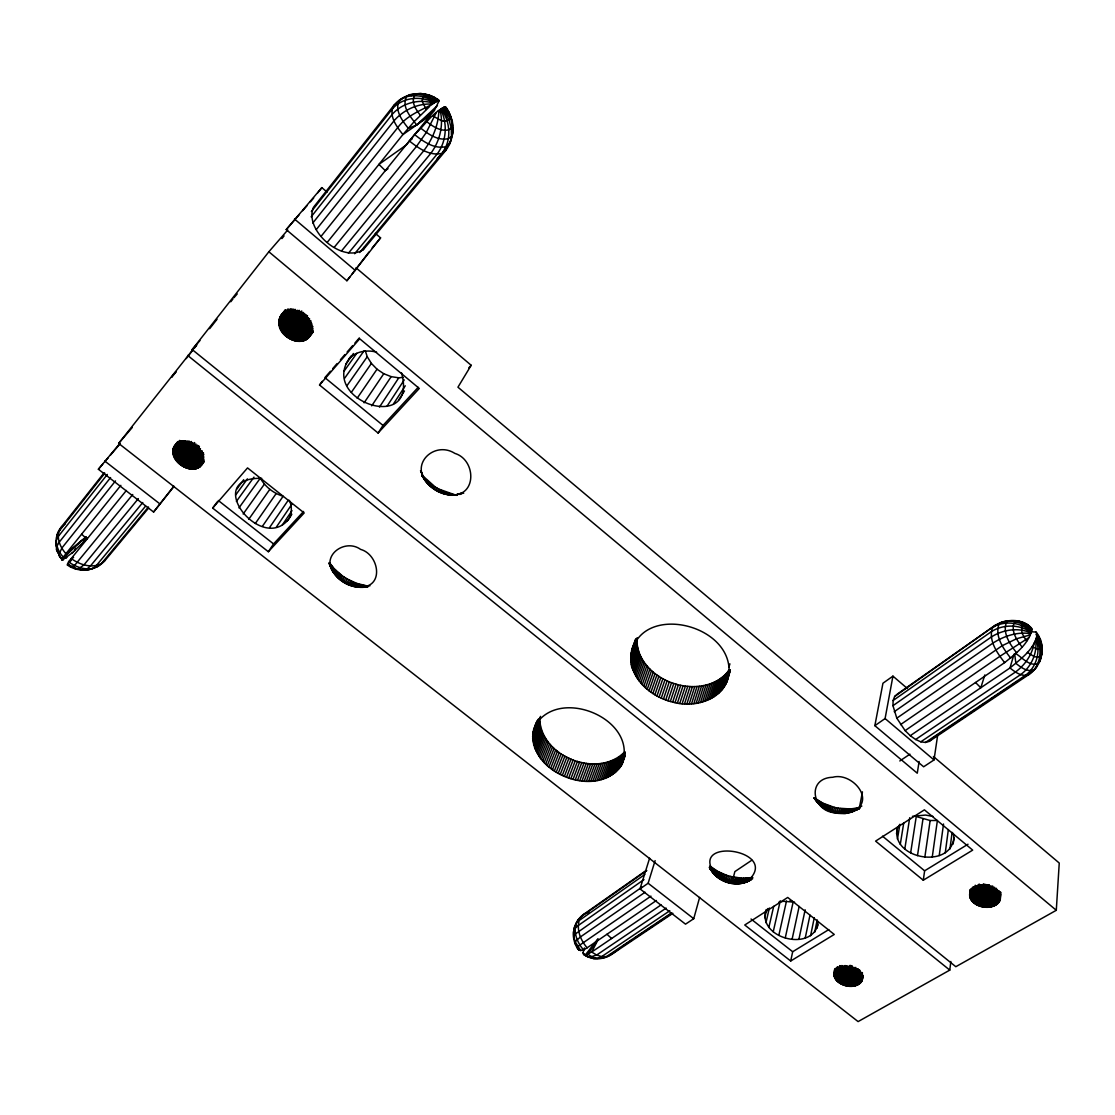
<?xml version="1.0" encoding="UTF-8"?>
<svg xmlns="http://www.w3.org/2000/svg" width="1115" height="1115" viewBox="0 0 1115 1115"><rect width="100%" height="100%" fill="white"/><g stroke="black" fill="none" stroke-linecap="round" stroke-linejoin="round"><path stroke-width="1.5" d="M630.714 658.505C635.564 601.32 731.998 622.072 729.029 672.833C726.827 698.046 696.666 708.276 675.021 702.659C662.644 700.053 650.909 693.892 642.254 684.596C638.365 680.373 635.146 675.495 633.069 670.129C627.494 659.801 634.686 649.585 637.013 639.592L630.728 656.582M834.006 974.691C836.64 960.726 861.993 965.283 862.662 978.454C858.438 993.883 827.609 984.754 834.996 968.642M656.387 900.502L587.117 947.82L583.591 950.008L579.061 950.301C569.667 939.541 572.525 921.324 584.608 913.701L645.697 870.801M892.976 705.67L893.115 700.499L894.634 696.513L897.408 694.004L995.026 625.431C1005.772 618.727 1024.016 617.947 1031.891 629.013C1029.256 643.703 1015.514 653.836 1004.643 662.617L905.115 730.604L896.795 718.172L892.976 705.67L991.374 636.958C1002.901 629.571 1018.385 627.201 1031.054 632.944M726.339 882.118L726.548 875.275L717.739 871.4L710.06 866.188C715.217 882.397 736.29 888.362 750.228 880.223M574.127 931.847L574.267 927.527L578.086 919.777L584.608 913.701L588.72 912.349M278.973 321.942C280.994 300.52 313.803 311.893 311.879 329.706C309.608 350.849 277.3 339.559 278.973 321.942L288.618 309.928M534.615 726.701C557.416 684.708 640.066 719.314 621.571 765.071C595.466 803.79 515.827 767.441 536.552 722.074M618.588 769.308L624.693 751.9C597.626 779.218 540.064 756.751 539.716 717.99M172.923 450.948C175.863 432.188 204.826 444.272 203.39 459.631C200.226 478.154 171.696 466.154 172.923 450.948L180.477 441.568M327.392 242.164L414.543 134.539C424.648 125.758 432.704 111.639 445.582 106.901C455.282 119.486 455.31 138.19 445.498 150.762L363.267 249.718C342.18 263.614 303.782 230.289 313.454 207.348L393.93 105.298C404.759 91.96 425.972 89.688 439.254 100.559L434.46 110.218L406.348 144.936L378.933 164.379L385.274 170.665L388.006 168.713M857.742 809.365L845.616 813.462L833.95 812.696L834.187 807.316L822.717 803.093L814.396 797.88M71.904 553.249L87.458 537.988L80.796 541.221L63.444 557.165L62.133 560.232L72.726 552.524M287.74 229.997L268.854 251.767L192.198 349.58L955.82 966.705L1056.295 910.286L1059.25 863.038L933.408 756.514M56.544 538.74L56.795 535.548L58.983 531.284L104.838 473.178M445.415 108.601L445.582 106.901M999.277 901.798C1005.744 886.732 978.649 879.108 970.886 890.69C964.684 905.715 991.444 913.171 999.277 901.798L1000.113 893.143M999.57 901.324L1000.671 892.181L1000.057 900.335M1000.253 899.833L1000.754 894.648M434.794 489.736L435.073 486.865L422.069 475.255C428.021 488.189 441.888 495.98 455.924 495.185M575.814 927.359L576.134 924.042M996.294 904.669L997.646 890.815M996.81 904.307L998.162 890.467M997.298 903.93L998.482 891.819M997.758 903.54L998.929 891.429M998.176 903.122L999.361 891.01M998.58 902.704L999.584 892.307M998.942 902.258L999.946 891.875M993.34 906.119L995.068 888.822M993.981 905.868L995.695 888.571M994.594 905.603L996.308 888.293M995.179 905.31L996.726 889.742M995.751 905.004L997.284 889.422M990.622 906.857L992.726 886.104M991.319 906.718L993.242 887.679M992.015 906.537L993.925 887.512M992.685 906.342L994.594 887.317M987.695 907.192L989.827 886.453M988.434 907.15L990.566 886.397M989.172 907.08L991.291 886.327M989.897 906.983L992.015 886.23M984.657 907.108L987.026 884.655M985.423 907.178L987.779 884.711M986.176 907.206L988.517 884.739M986.942 907.22L989.27 884.739M982.399 906.774L984.796 884.32M983.151 906.913L985.535 884.46M983.904 907.025L986.273 884.571M341.594 580.999L342.166 575.702L334.375 568.873L329.343 562.601C332.981 579.814 351.42 590.169 368.089 586.699M979.486 905.979L981.716 885.268M980.197 906.216L982.427 885.491M980.921 906.425L983.332 883.972M981.66 906.607L984.057 884.167M976.782 904.809L979.054 884.097M977.423 905.129L979.695 884.432M978.092 905.436L980.35 884.725M978.775 905.715L981.033 885.003M973.855 902.885L975.778 885.645M974.385 903.303L976.308 886.063M974.956 903.707L976.865 886.467M975.541 904.098L977.632 885.129M976.141 904.46L978.245 885.491M971.235 900.07L972.601 888.014M971.597 900.572L973.158 886.787M971.987 901.059L973.548 887.275M972.405 901.533L973.966 887.749M972.865 901.993L974.608 886.495M973.339 902.453L975.277 885.212M969.576 895.303L970.162 889.603M969.688 896.376L970.482 889.491M969.799 896.92L970.594 890.035M970.134 897.993L970.942 888.85M970.357 898.523L971.346 889.909M970.621 899.038L971.792 888.711M970.914 899.568L972.28 887.512M196.491 345.106L118.65 443.408L858.104 1021.591L949.785 970.106L950.83 961.465M905.115 730.604L910.272 735.677L1009.967 667.969C1020.713 659.007 1034.692 649.139 1037.173 634.365L1036.002 632.024L1030.706 631.787M817.839 924.767C810.577 952.433 756.792 937.673 766.144 909.631M897.575 827.037C888.948 858.857 951.095 870.202 953.841 837.56M949.952 848.989L952.112 832.348M945.255 852.863L948.349 829.574M939.22 855.595L943.527 824.013M932.265 857.003L937.394 820.473L930.147 820.515L916.251 816.528L910.648 852.905M923.276 880.223L972.684 850.118L924.405 809.838L875.596 841.114L923.276 880.223L924.628 870.815L968.001 844.222M924.865 857.003L930.147 820.515M58.983 531.284C56.684 539.409 60.628 547.66 65.91 553.709L63.444 557.165C55.388 549.068 53.436 535.869 61.437 526.907L104.043 472.871M727.412 882.453L728.402 875.874L726.548 875.275M907.429 688.554L892.934 676.136L882.941 683.244L874.857 725.67L923.638 766.785L934.008 759.928L937.687 735.022M56.196 541.848L56.572 549.834L62.133 560.232M917.492 855.609L922.941 819.177M817.17 928.056L817.922 923.248L817.211 919.903M919.108 761.489L917.269 773.211L457.944 387.198L471.185 365.274L355.992 267.781M904.781 849.073L909.729 817.713M900.279 844.376L903.735 822.954M897.45 839.093L899.875 824.292M859.888 983.514L861.63 973.27M860.292 983.165L862.034 972.921M860.655 982.803L862.411 972.559M861.003 982.413L862.466 973.883M861.324 982.022L862.48 975.193M861.602 981.618L862.717 976.071M862.062 980.754L863.191 975.514M856.933 985.2L859.581 969.855M857.477 984.963L859.832 971.332M858.006 984.712L860.362 971.067M858.508 984.447L860.571 972.503M858.996 984.155L861.045 972.21M859.456 983.834L861.212 973.604M853.895 986.036L856.864 968.991M854.536 985.911L857.505 968.865M855.149 985.771L858.118 968.712M855.763 985.604L858.425 970.259M856.362 985.409L859.01 970.064M850.522 986.287L853.839 967.541M851.219 986.273L854.522 967.541M851.902 986.245L855.191 967.513M852.571 986.204L855.86 967.458M853.24 986.134L856.222 969.088M847.735 986.05L851.372 965.618M848.431 986.148L852.069 965.715M849.142 986.218L852.459 967.486M849.839 986.259L853.142 967.527M844.961 985.451L848.334 966.733M845.644 985.632L849.003 966.914M846.341 985.799L849.992 965.367M847.038 985.939L850.675 965.506M841.7 984.211L845.1 965.506M842.327 984.503L845.714 965.799M842.968 984.768L846.355 966.064M843.623 985.019L846.996 966.301M844.292 985.242L847.665 966.538M839.358 982.886L842.466 965.883M839.916 983.235L843.024 966.245M840.487 983.583L843.595 966.58M841.086 983.904L844.18 966.914M836.515 980.433L839.024 966.844M874.857 725.67L885.087 718.562L892.934 676.136M836.919 980.865L839.748 965.59M837.351 981.298L840.18 966.008M837.825 981.716L840.64 966.426M838.313 982.12L841.114 966.83M838.828 982.51L841.937 965.52M834.09 975.667L835.358 968.879M834.187 976.155L835.456 969.367M834.48 977.13L835.902 968.154M834.675 977.618L836.25 969.13M834.898 978.106L836.794 967.918M835.163 978.58L837.365 966.705M835.456 979.054L837.658 967.165M835.776 979.527L837.978 967.639M836.125 979.974L838.327 968.099M896.502 833.616L897.491 828.278L899.666 824.654M834.034 975.179L834.982 970.092M859.261 808.556L862.452 791.845M672.875 913.324L610.449 955.193C602.225 960.071 591.494 960.043 583.605 954.482L583.006 952.74L584.441 947.973M291.823 514.224C266.569 560.608 198.442 476.816 261.718 478.335M1034.107 643.076C1032.211 654.756 1024.88 665.153 1015.417 672.066L915.624 739.496L910.272 735.677M814.675 932.321L817.002 920.809M810.577 935.764L814.285 917.673M805.211 938.147L809.978 915.15M835.107 812.96L836.194 807.776L834.187 807.316M63.471 559.841L59.862 557.179L58.83 554.88L61.785 548.148L115.514 480.9M798.911 939.332L805.141 909.798M790.702 961.005L834.257 934.454L787.72 897.45L744.75 925.004L790.702 961.005L792.681 951.736L828.821 929.576M792.11 939.234L799.162 906.453M952.977 844.222L954.133 838.884L953.297 833.337M785.267 937.882L793.169 901.868L790.019 900.627M778.827 935.346L786.493 901.018M773.225 931.792L780.277 900.781M768.834 927.471L773.712 906.286M765.949 922.676L769.35 908.014M401.539 372.94C418.836 435.366 315.907 399.602 351.169 355.936M764.765 917.701L766.284 911.192M733.154 878.216L734.869 871.596L751.845 860.209M452.035 131.013L452.76 128.295M342.584 581.682L343.88 576.901L342.166 575.702M1037.103 664.791L1036.393 667.383L1028.783 674.617L929.213 741.391L925.436 742.451L920.809 741.81L915.624 739.496M649.613 858.188L640.01 888.892L685.516 924.154L693.739 918.704L699.621 897.422M728.499 882.773L730.269 876.404L741.712 878.216L752.82 877.547L741.489 883.442M1014.037 654.143L1009.967 667.969C1015.152 672.038 1021.842 677.265 1028.783 674.617C1042.511 665.557 1046.887 644.916 1036.002 632.024M728.82 674.742L729.754 671.592M726.785 682.059L729.893 671.899M721.74 690.171L726.966 672.763L729.28 669.697L724.081 687.091M728.959 666.993L729.907 663.843M722.966 688.652L728.165 671.258M725.085 685.46L729.809 669.655M729.029 672.833L729.977 669.683M725.99 683.788L729.768 671.146M719.022 692.986L724.262 675.579L726.966 672.763M720.429 691.607L725.656 674.213M714.241 696.68L719.523 679.286L724.262 675.579M715.928 695.523L721.182 678.129M717.516 694.297L722.771 676.889M712.485 697.767L717.781 680.359L719.523 679.286M708.75 699.676L714.088 682.282L717.781 680.359M710.659 698.771L715.969 681.363M704.75 701.265L710.13 683.857L714.088 682.282M706.785 700.513L712.137 683.119M702.659 701.92L708.053 684.526L710.13 683.857M640.01 888.892L648.122 883.247L655.118 860.613M700.527 702.492L705.934 685.098L708.053 684.526M696.108 703.356L701.572 685.976L705.934 685.098M698.338 702.966L703.774 685.572M984.824 674.951L980.81 687.774L975.527 682.492M693.837 703.649L699.328 686.269L701.572 685.976M691.537 703.844L697.056 686.478L699.328 686.269M689.209 703.955L694.757 686.589L697.056 686.478M686.868 703.969L692.429 686.617L694.757 686.589M684.512 703.886L690.101 686.533L692.429 686.617M679.76 703.454L685.404 686.115L690.101 686.533M682.143 703.718L687.746 686.38M677.39 703.105L683.063 685.767L685.404 686.115M675.021 702.659L680.721 685.335L683.063 685.767M672.666 702.115L678.394 684.805L680.721 685.335M670.324 701.488L676.08 684.192L678.394 684.805M668.01 700.778L673.794 683.495L676.08 684.192M665.725 699.983L671.523 682.701C654.073 676.387 637.71 661.042 637 641.501M663.467 699.105L669.293 681.836M661.251 698.143L667.105 680.889M659.077 697.098L664.958 679.857M656.958 695.983L662.868 678.742M652.874 693.53L658.826 676.317M654.881 694.784L660.819 677.558M650.923 692.192L656.902 674.993M649.042 690.798L655.035 673.599M647.216 689.335L653.251 672.15M619.675 767.942L625.222 752.137M620.679 766.535L625.111 753.893M621.571 765.071L624.888 755.594M622.365 763.566L625.208 755.594M613.306 774.089L619.466 756.681M614.755 772.988L620.902 755.594M645.487 687.802L651.536 670.645M616.121 771.831L622.254 754.423M617.403 770.59L623.522 753.196M642.254 684.596L648.345 667.453M610.17 776.068L616.344 758.674M611.787 775.106L617.947 757.712M643.829 686.227L649.892 669.07M606.741 777.74L612.943 760.346M640.763 682.924L646.881 665.78M608.497 776.932L614.686 759.552M603.048 779.106L609.292 761.712M639.369 681.195L645.501 664.08M604.929 778.465L611.145 761.071M636.86 677.627L643.034 660.526M601.124 779.664L607.382 762.284M638.073 679.425L644.219 662.324M597.11 780.528L603.396 763.162M635.759 675.788L641.947 658.7M599.131 780.138L605.417 762.758M633.864 672.038L640.08 654.979M595.034 780.835L601.347 763.468M634.756 673.934L640.958 656.846M590.783 781.197L597.138 763.845M632.4 668.206L638.63 651.16M633.069 670.129L639.299 653.069M592.929 781.058L599.257 763.705M631.383 664.331L637.641 647.299M588.622 781.253L594.992 763.9M631.829 666.268L638.087 649.237M586.42 781.211L592.818 763.873M630.825 660.442L637.097 643.439M631.034 662.38L637.306 645.362M582.002 780.89L588.441 763.566M631.94 649.083L635.536 639.369M631.466 650.923L635.787 639.202M631.104 652.777L636.247 638.895M584.218 781.099L590.643 763.761M630.853 654.672L637.153 637.696M579.772 780.598L586.239 763.287M577.542 780.235L584.037 762.925M575.312 779.775L581.835 762.479M570.894 778.618L577.458 761.336M573.096 779.232L579.633 761.949M568.706 777.922L575.298 760.639M566.545 777.141L573.152 759.873M564.413 776.291L571.047 759.036M560.246 774.368L566.922 757.141M562.308 775.371L568.971 758.116M836.278 813.183L838.215 808.166L850.424 808.96L860.153 807.567M558.225 773.308L564.929 756.082M556.26 772.165L562.977 754.953M554.336 770.981L561.082 753.768M550.671 768.402L557.458 751.203M552.469 769.712L559.242 752.514M436.16 112.81L426.306 132.462L416.466 146.441L334.305 247.237M548.928 767.022L555.744 749.837M547.256 765.601L554.099 748.43M544.148 762.59L551.019 745.447M545.667 764.123L552.524 746.952M542.712 761.029L549.597 743.886M540.078 757.782L547.019 740.667M541.346 759.427L548.273 742.297M538.907 756.109L545.848 738.994M536.831 752.681L543.813 735.593M537.82 754.409L544.789 737.308M535.144 749.182L542.155 732.095M535.939 750.939L542.935 733.851M533.876 745.628L540.914 728.555M534.461 747.398L541.486 730.339M532.761 740.276L539.827 723.231M533.026 742.06L540.078 725.001M533.402 743.844L540.441 726.785M533.095 731.593L537.611 720.764M537.096 722.199L538.378 719.105M532.817 733.28L538.601 719.37M532.636 735.008L540.538 716.36M532.566 736.75L539.646 719.719M532.608 738.506L539.674 721.475M533.5 729.935L537.277 720.527M729.586 883.038L732.165 876.878M74.51 550.866L75.653 548.287M363.267 249.718L364.521 246.917M435.881 490.405L436.955 488.022L435.073 486.865M343.601 582.351L345.636 578.044L343.88 576.901M59.151 531.325L61.437 526.907L65.367 523.702M598.295 939.318L591.689 952.043L585.333 954.956L583.605 954.482M765.378 912.892L767.761 908.572M730.687 883.275L734.06 877.282M837.463 813.379L840.25 808.487M447.979 145.382L451.115 140.211L451.004 136.797M286.987 521.402C291.949 515.618 292.562 507.088 289.356 500.314M322.207 381.33L319.545 385.01L378.083 433.024L383.003 425.428L418.195 387.309M398.794 399.741L404.48 390.975M393.483 403.923L405.275 385.804M386.905 406.404L404.229 379.922M379.476 407.059L398.78 377.818L403.142 377.414M371.699 405.846L391.184 376.647L398.78 377.818M597.961 939.192L588.009 954.078C598.197 963.346 610.922 955.75 619.41 948.419M217.341 501.75L212.658 508.092L268.339 551.716L273.579 543.925L303.573 511.45M364.089 402.836L383.769 373.72L391.184 376.647M282.29 525.012L291.991 510.656M276.353 527.102L291.949 504.133M269.565 527.562L288.2 500.3M357.162 398.236L377.023 369.204L371.393 363.42L367.253 356.73L365.372 351.016M262.387 526.336L283.126 496.259C273.579 493.346 265.217 486.879 260.325 478.126L238.958 507.896M351.35 392.341L371.393 363.42M255.293 523.534L276.199 493.513M347.072 385.553L367.253 356.73M248.729 519.325L269.802 489.387M344.605 378.292L363.936 350.96M344.131 371.072L356.73 353.357M243.168 514.001L264.394 484.147M345.706 364.368L353.469 353.497M731.788 883.47L735.984 877.616M236.394 501.416L253.969 477.122M235.669 495.004L247.419 478.851M344.647 582.964L347.448 579.117L356.925 583.452L366.779 585.863L355.824 586.866M236.826 489.095L243.697 479.687M307.949 338.444L313.12 331.699M308.939 337.483L313.259 331.782M838.633 813.518L842.299 808.737M303.642 340.814L312.981 328.646M304.325 340.577L312.618 329.761M304.994 340.312L312.242 330.848M305.635 340.005L312.883 330.542M306.249 339.657L312.465 331.559M306.848 339.295L313.05 331.183L307.406 338.89M310.806 334.598L312.869 331.908M299.949 341.441L311.406 326.57M327.057 192.101L321.845 187.627L286.221 229.606L346.904 280.743L350.068 276.645M352.173 273.914L369.023 252.018M300.716 341.385L312.158 326.528M346.904 280.743L380.563 237.871L375.351 233.397M301.468 341.302L312.897 326.43M302.207 341.176L312.59 327.657M302.932 341.009L312.27 328.841M199.71 467.032L203.892 461.61M200.184 466.641L203.766 462.181L201.425 465.345M297.594 341.371L311.155 323.81M298.388 341.427L311.935 323.866M299.168 341.455L311.67 325.246M294.388 340.758L310.095 320.507M195.041 468.969L203.446 458.14M195.696 468.844L203.055 459.352M196.338 468.676L203.683 459.199M295.196 340.967L310.876 320.716M196.951 468.481L203.251 460.356M197.55 468.244L203.85 460.119M295.991 341.134L310.625 322.235M198.136 467.993L203.376 461.22M198.679 467.701L203.92 460.927M199.209 467.38L203.39 461.958M296.799 341.274L311.42 322.36M191.557 469.136L203.153 454.251M292.005 339.922L308.799 318.333M192.282 469.178L203.864 454.279M292.799 340.228L309.58 318.639M192.993 469.178L203.515 455.631M193.689 469.136L203.153 456.955M293.593 340.507L309.301 320.27M194.372 469.067L203.836 456.885M188.616 468.676L202.345 451.087M189.355 468.844L202.024 452.606M290.458 339.183L307.28 317.622M190.094 468.969L202.749 452.732M291.224 339.573L308.033 317.998M190.832 469.081L203.474 452.829M288.214 337.859L306.151 314.974M186.386 467.993L200.143 450.418M187.125 468.258L200.881 450.669M288.952 338.333L306.862 315.433M119.486 443.868L98.385 469.262L153.591 512.036L173.801 486.196M187.864 468.481L201.606 450.892M153.591 512.036L173.996 486.475M289.691 338.779L307.587 315.866M597.71 939.137L585.333 954.956L589.278 957.325L596.664 955.039L666.157 908.084M175.724 371.95L171.529 377.288L176.003 372.075M186.191 358.598L192.477 350.584M194.567 347.922L196.672 345.246M209.648 328.702L217.049 319.266M230.777 301.747L232.896 299.057M281.956 238.582L284.06 235.906M317.761 192.839L321.845 187.627M183.487 466.655L199.418 446.404M286.137 336.27L304.116 313.399M184.198 467.032L199.055 448.118M286.806 336.828L304.771 313.956M184.923 467.38L199.766 448.467M287.503 337.357L305.454 314.472M185.647 467.701L200.477 448.788M284.255 334.458L301.217 312.953M181.424 465.373L197.383 445.122M182.093 465.833L198.052 445.582M284.855 335.085L302.862 312.228M285.482 335.685L303.475 312.827M182.776 466.251L198.721 446M311.378 211.488L392.02 109.298C402.111 97.2 420.899 95.277 434.251 102.789L439.254 100.559M107.347 474.405L58.203 536.524L56.029 540.608L55.75 544.859L57.353 549.012M311.155 216.84L392.02 114.622C401.916 102.984 419.17 98.455 433.568 103.291L434.251 102.789M179.501 463.868L194.428 444.983M283.126 333.134L300.116 311.656M180.114 464.384L196.115 444.16M283.684 333.803L301.719 310.974M180.755 464.885L195.669 446M110.58 477.568L59.151 542.28L56.949 546.155L56.572 549.834L58.022 553.054M312.813 223.028L393.943 120.908C403.365 109.911 417.972 103.165 432.495 104.099L433.568 103.291M177.229 461.568L192.212 442.711M281.663 331.03L297.635 310.918M177.759 462.168L192.728 443.31M282.123 331.754L299.141 310.291M178.316 462.753L194.345 442.543M178.902 463.324L194.916 443.101M282.611 332.451L299.614 310.987M175.794 459.687L189.731 442.195M280.492 328.813L295.419 310.068M176.24 460.328L191.25 441.484M280.855 329.566L295.768 310.806M176.727 460.955L191.71 442.111M281.245 330.305L297.217 310.207M316.242 229.62L397.665 127.709C406.278 115.807 420.355 110.664 432.495 104.099M174.302 457.025L187.195 440.899M279.433 325.747L292.255 309.719M174.623 457.707L187.515 441.582M279.642 326.528L293.538 309.134M174.985 458.377L188.937 440.899M279.893 327.294L293.775 309.9M175.376 459.032L189.327 441.554M280.172 328.047L295.113 309.315M173.341 454.307L184.1 440.885M278.987 322.695L289.691 309.343M173.522 454.99L184.282 441.554M279.043 323.448L290.806 308.771M173.745 455.673L185.578 440.899M279.14 324.214L290.904 309.524M174.01 456.356L185.843 441.568M279.266 324.981L292.102 308.953M120.866 485.346L65.91 553.709L86.092 536.789M321.231 236.157L402.919 134.553L414.181 121.605L429.749 106.399M172.95 450.293L180.505 440.927M279.712 317.663L285.078 311.015M279.503 318.346L285.928 310.36M172.936 451.603L181.564 440.885M279.308 319.029L285.747 311.043M279.168 319.74L287.74 309.078M172.978 452.272L181.606 441.54M279.071 320.465L286.569 311.127M173.062 452.941L182.762 440.871M279.001 321.19L288.646 309.19M173.187 453.624L182.874 441.54M173.884 446.711L177.759 441.596M173.633 447.268L177.954 441.916M173.424 447.84L177.745 442.488M173.257 448.439L179.738 440.397M173.118 449.038L179.599 441.01M280.604 315.768L285.259 309.872M173.02 449.666L179.487 441.624M279.976 317.022L285.468 310.012M126.385 490.461L68.586 561.849L67.416 565.04C79.012 573.347 96.057 571.033 105.256 560.232L148.657 507.994M132.741 494.503L74.524 565.528L70.802 567.145L68.74 564.636L67.416 565.04M138.358 498.6L83.946 564.915L77.925 569.305L75.416 568.915L73.451 566.796M341.483 251L423.811 150.664C432.564 139.166 438.502 125.061 438.878 110.51M142.776 502.517L90.44 565.974L87.095 568.957L83.527 570.211L79.973 569.64L88.698 569.779L97.744 566.587L105.256 560.232M348.41 253.217L430.822 153.312C440.007 141.117 443.909 124.546 439.951 109.702M145.535 506.168L96.406 565.5L92.866 568.497C84.238 570.072 75.541 566.852 68.586 561.849L73.576 557.333M354.626 253.732L437.038 154.218C446.641 141.535 447.77 123.249 440.634 109.2M437.219 158.692L439.435 156.016M442.767 152.016L447.199 146.664L445.498 150.762L442.042 153.34L359.685 252.534M148.434 506.963L101.465 563.535C91.555 568.664 79.723 564.72 71.235 558.573M372.173 247.92L380.563 237.871M98.385 469.262L102.747 464.147M104.935 461.596L108.197 457.763M110.371 455.199L120.183 443.7M118.65 443.408L132.225 427.519M192.198 349.58L199.933 340.577M233.955 297.705L237.23 293.914M286.221 229.606L299.391 214.456M302.695 210.665L307.085 205.62M310.374 201.829L313.663 198.038M330.444 371.225L324.883 377.637L383.003 425.428M332.674 368.661L337.12 363.532M340.451 359.699L344.911 354.57M347.127 352.006L352.688 345.594M354.918 343.03L359.364 337.901M212.658 508.092L247.544 467.91L304.186 512.956L268.339 551.716M319.545 385.01L359.699 338.765L419.282 388.466L378.083 433.024M732.903 883.624L737.893 877.881M468.802 367.811L471.185 365.274M852.989 811.469C876.515 800.389 851.86 771.817 832.766 777.266C806.842 777.963 811.622 810.145 833.95 812.696M839.818 813.615L844.334 808.905M436.996 491.046L438.878 489.109L455.255 494.921L446.474 494.405M929.213 741.391L930.983 739.621M1035.974 634.686L1036.797 633.459M734.005 883.735L739.803 878.09M71.123 560.497L67.402 564.12L77.925 569.305M345.72 583.549L349.288 580.121M398.696 101.855L403.086 97.758L406.39 97.326M437.442 105.549L416.675 124.978L408.327 128.337C402.362 120.782 393.943 109.897 399.56 100.071L409.762 94.663L420.773 93.409L430.446 95.667L437.679 100.601M840.989 813.671L846.369 809.002M735.106 883.819L741.712 878.216M434.46 110.218L416.675 124.978C410.961 117.131 401.177 106.998 406.627 96.74C416.243 94.315 426.892 96.35 434.766 102.427M349.232 358.64C356.131 351.169 367.114 349.664 376.605 352.131M736.193 883.847L743.621 878.285M842.16 813.685L848.404 809.016M747.12 881.658C784.082 849.519 683.161 834.94 716.834 876.864M86.343 537.263L80.796 541.221L62.092 559.284L58.83 554.88M412.076 139.013L409.344 140.95C418.39 148.156 429.846 156.351 442.042 153.34C451.882 140.518 450.46 121.507 441.15 108.824M646.798 870.536L581.361 916.474L575.995 923.652C573.319 933.032 577.486 942.9 583.591 950.008M894.634 696.513L995.026 625.431L998.719 624.707M644.735 874.55L579.201 920.488C576.441 930.217 580.79 940.447 587.117 947.82M893.115 700.499L991.207 631.759C1003.082 624.052 1019.668 624.191 1031.25 632.358M643.954 879.596L578.281 925.478L575.103 928.461L573.458 931.833L573.737 939.332M430.042 115.667L402.919 134.553C396.745 126.748 388.076 115.458 393.93 105.298L396.369 103.695M346.793 584.093L351.155 581.068M641.822 887.192L575.479 933.882L573.793 936.698L575.242 941.757L580.79 950.76M894.23 711.705L992.935 643.09C1004.002 636.038 1017.619 631.466 1030.79 633.696M645.083 892.223L580.371 936.962L575.242 941.757L574.922 943.457L576.134 944.53M896.795 718.172L1002.176 645.71L1016.476 638.797L1030.33 634.867M650.951 896.139L579.87 945.046L576.943 947.457L579.061 950.301M900.516 724.625L999.807 656.373L1028.797 637.696M661.097 904.906L591.689 952.043L596.664 955.039L601.668 956.614L606.379 956.656L671.676 912.823M737.28 883.847L745.503 878.272M669.808 910.76L601.668 956.614L597.64 958.468L593.612 958.677L589.877 957.227L593.208 957.255M920.809 741.81L1020.601 674.631C1031.277 666.965 1037.424 653.279 1035.64 640.233M925.436 742.451L1025.159 675.495C1036.379 667.564 1040.866 651.815 1036.086 639.062M623.745 945.52L632.414 939.694M635.299 937.757L642.533 932.907M645.418 930.969L652.651 926.119M655.536 924.182L671.439 913.506M933.311 737.754L944.837 730.032M947.708 728.095L954.914 723.259M957.799 721.335L964.991 716.499M969.311 713.6L975.068 709.739M979.388 706.84L985.144 702.966M990.914 699.105L998.106 694.269M1000.991 692.345L1008.183 687.509M1012.504 684.61L1018.274 680.749M1022.594 677.85L1031.222 672.052M899.819 760.96L909.938 754.172M843.33 813.657L850.424 808.96M738.367 883.805L747.371 878.188M844.473 813.588L852.418 808.835M739.426 883.721L749.21 878.049M438.125 491.631L440.843 490.126M845.616 813.462L854.397 808.626M740.471 883.596L751.036 877.826M347.894 584.595L353.065 581.932M846.745 813.309L856.348 808.347M742.492 883.233L751.552 878.704M858.745 807.608L861.825 806.075M411.128 95.611L414.209 94.106M847.846 813.1L858.271 807.999M743.482 882.996L750.59 879.54M749.503 880.293L752.653 878.787M744.43 882.718L750.437 879.86M848.933 812.863L858.745 808.236M745.364 882.397L751.036 879.735M746.256 882.049L750.883 879.86M856.529 809.476L859.595 808.054M849.992 812.57L858.996 808.445M855.707 810.02L858.662 808.682M851.024 812.25L859.526 808.445M852.027 811.873L859.526 808.542M451.31 494.865C477.136 496.607 476.203 459.826 454.864 453.401C434.808 440.509 409.456 463.812 427.268 483.032M349.009 585.054L354.988 582.727M361.399 587.075C384.591 586.211 378.682 554.308 360.619 549.402C344.73 537.876 319.977 556.246 334.193 573.445M439.282 492.161L442.836 491.06M350.138 585.473L356.925 583.452M351.267 585.835L358.891 584.093M912.404 816.333L925.548 815.065L933.074 816.459M778.716 902.244L783.469 901.296L794.563 902.174M352.41 586.169L360.856 584.65M440.453 492.663L444.857 491.91M353.553 586.448L362.835 585.138M354.695 586.685L364.814 585.542M366.528 586.1L369.943 585.807M441.638 493.109L446.906 492.691M356.967 587.006L367.072 586.239M601.222 957.437L606.128 957.088M364.549 586.629L368.02 586.392M358.096 587.103L367.546 586.476M363.518 586.825L366.849 586.615M359.211 587.145L367.602 586.643M362.473 586.978L367.225 586.699M360.312 587.131L366.64 586.783M442.836 493.513L448.983 493.374M460.258 493.276L463.701 493.22M458.167 493.987L461.638 494.029M444.049 493.861L451.059 493.973M457.08 494.266L460.384 494.349M445.261 494.154L453.164 494.489M453.666 494.781L456.788 494.962M452.495 494.851L455.784 495.06M447.686 494.6L457.359 495.255M448.899 494.739L456.648 495.311M66.858 557.5L65.855 557.361L66.161 558.058M1037.089 635.034L1039.152 636.79M836.194 807.776L838.215 808.166M728.402 875.874L730.269 876.404M588.706 956.865L586.351 956.126L583.006 952.74M671.523 682.701L673.794 683.495M425.205 94.204L433.944 97.075L437.108 100.935M443.463 107.319L448.704 111.89L452.356 121.451L452.913 132.894L449.484 144.156L446.139 146.623C434.334 149.48 423.282 141.521 414.543 134.539M1004.643 662.617C997.228 653.083 988.183 640.442 992.462 627.829L1001.326 622.24C1011.444 619.299 1023.988 620.233 1031.528 628.121M1035.291 641.097L1037.075 641.669L1038.65 640.818L1038.846 638.435L1037.173 634.365M1031.891 629.013L1029.173 628.637L1028.239 630.282L1029.981 635.731M436.955 488.022L438.878 489.109M1036.936 635.996L1040.63 640.08M438.084 111.124L443.686 112.448L445.038 110.775L444.035 106.984M345.636 578.044L347.448 579.117M377.023 369.204L383.769 373.72M442.641 107.82L449.707 114.998L452.481 125.201L451.282 128.072L451.45 136.42L448.467 138.622C438.084 141.061 428.327 134.19 420.62 128.044M1015.723 653.529C1022.399 657.627 1029.034 666.449 1037.8 663.704L1039.905 661.502C1042.483 653.474 1044.197 642.644 1036.811 636.651M444.648 106.901L446.836 108.531L450.92 117.061M1027.347 652.373L1034.037 656.526L1037.243 657.181L1039.793 656.582L1041.508 654.812L1041.076 647.745L1036.546 637.724M1031.905 646.616L1038.065 649.404L1041.076 647.745L1041.633 645.752L1036.685 637.195M1025.117 623.703L1028.086 625.989M104.796 461.08L160.198 504.133M648.122 883.247L693.739 918.704M426.766 121.647C432.885 126.511 440.648 131.737 448.829 129.842L451.282 128.072L448.941 119.667L441.61 108.503M432.69 115.904L441.582 120.782L444.69 121.298L448.941 119.667L449.791 117.646L442.084 108.183M218.275 500.482L273.579 543.925M751.022 919.011L792.681 951.736M187.627 355.406L949.785 970.106M882.509 836.18L924.628 870.815M268.854 251.767L1056.295 910.286M294.513 219.028L355.42 270.541M885.087 718.562L934.008 759.928M1031.389 631.843C1022.929 623.759 1009.981 621.027 998.873 624.553C994.789 636.777 1003.57 648.958 1010.734 658.185M435.24 102.106L432.062 99.249L424.773 95.43L417.163 93.869L414.613 95.569C410.78 102.329 416.202 109.939 420.341 115.207M81.618 534.169L86.998 539.103M606.992 934.245L611.605 938.523M817.016 801.769L819.344 804.333M815.372 799.915L820.069 805.1M815.65 800.054L820.835 805.838M815.734 800.194L818.02 802.73M814.201 798.284L817.434 801.908M1031.528 631.285C1025.925 624.511 1017.089 620.916 1008.378 620.943L1006.19 623.006C1002.636 633.794 1010.26 644.568 1016.573 652.749M814.006 797.922L821.657 806.549M814.312 797.783L822.508 807.246M435.728 101.786L427.324 95.109L422.989 96.629L422.125 101.284L426.278 109.465M815.943 799.037L823.414 807.915M817.546 800.124L824.333 808.542M1026.581 641.236L1021.925 633.083L1021.549 625.445L1022.803 624.233L1026.887 624.372L1031.807 629.696M1022.023 646.993C1017.033 640.456 1011.138 631.857 1013.925 623.313L1015.709 621.613L1018.288 621.111L1024.615 623.87L1031.654 630.644M446.376 109.841L448.286 112.336M819.218 801.169L825.295 809.142M820.947 802.159L826.299 809.713M709.461 867.777L712.234 871.735M709.823 868.348L712.764 872.515M709.586 867.944L713.335 873.282M709.851 868.195L711.76 870.94M709.99 868.362L713.948 874.035M709.363 867.289L711.328 870.132M709.934 867.986L714.604 874.773M422.223 475.784L425.805 481.067M422.25 475.771L425.15 480.049M426.515 482.056L421.721 474.976L424.536 479.004M710.046 867.693L715.314 875.498M422.069 475.074L423.979 477.959M709.628 866.411L716.053 876.195M421.693 474.154L428.076 483.98M822.717 803.093L827.316 810.257M424.927 478.488L428.927 484.9M420.899 471.952L422.627 474.739M436.286 101.437L435.003 99.36L431.143 99.876L431.686 104.712M711.482 867.317L717.656 877.519M420.508 470.697L422.292 473.638M426.46 480.035L429.805 485.792M712.959 868.418L718.506 878.146M437.568 99.235L438.307 100.531M824.543 803.957L828.375 810.758M1036.351 638.31C1041.884 648.052 1040.992 661 1034.037 669.85C1027.333 672.387 1020.88 667.3 1015.89 663.369L1014.692 654.143M714.506 869.449L719.398 878.759M428.062 481.527L430.738 486.656M716.095 870.453L720.318 879.331M826.396 804.765L829.449 811.218M329.162 563.479L332.033 569.584M329.775 564.789L332.493 570.559M329.441 563.869L333.009 571.535M329.134 563.033L331.253 567.591M333.58 572.497L329.594 563.842L330.932 566.601M429.735 482.948L431.7 487.478M330.486 564.218L334.862 574.378M717.739 871.4L721.266 879.874M331.713 565.807L335.559 575.284M333.009 567.354L336.312 576.176M828.306 805.504L830.55 811.65M719.426 872.292L722.227 880.39M334.375 568.873L337.092 577.054M431.449 484.328L432.704 488.272M335.81 570.336L337.929 577.904M1040.866 643.954L1042.051 648.261M721.154 873.129L723.231 880.864M830.243 806.173L831.665 812.041M337.315 571.758L338.793 578.713M722.91 873.895L724.248 881.324M433.233 485.624L433.735 489.025M338.876 573.124L339.699 579.507M832.208 806.772L832.807 812.389M724.708 874.62L725.294 881.728M340.493 574.448L340.632 580.26"/></g></svg>
